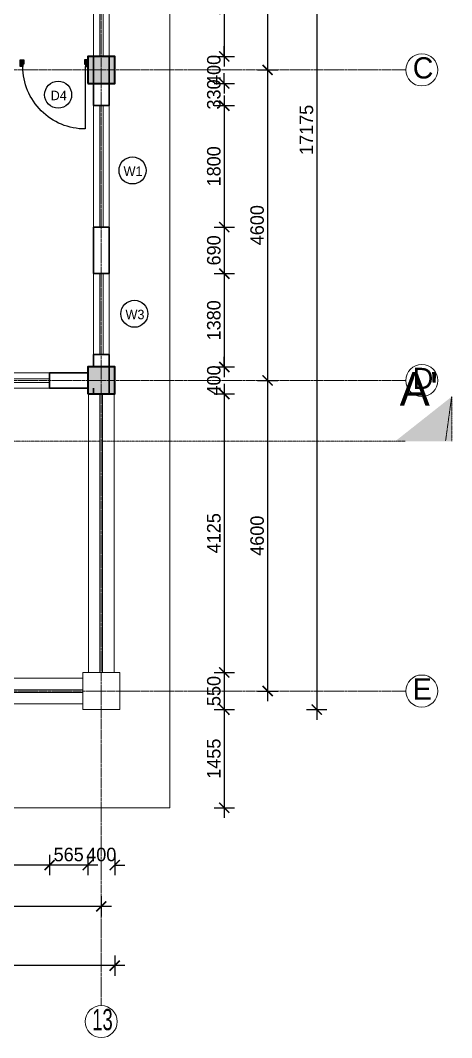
# Model space of a CAD drawing. Header units: inches. Extents: x -3071 to 2014935, y -37057 to 549694.
# Drawn here: x 1485749 to 1492143, y 292530 to 307599 of the extents above; entities that cross this region are included whole.
import ezdxf
from ezdxf.enums import TextEntityAlignment as Align

# ---------------------------------------------------------------- set-up
doc = ezdxf.new("R2010")
doc.units = ezdxf.units.IN
doc.header["$MEASUREMENT"] = 0
for name, pattern in [('ACAD_ISO08W100', [36, 24, -3, 6, -3]), ('DASHDOT2', [12.7, 6.35, -3.175, 0, -3.175]), ('DASHED', [0.75, 0.5, -0.25])]:
    doc.linetypes.add(name, pattern=pattern)
for name, color, linetype, lineweight in [('001-Archi- door window elevation', 92, 'Continuous', 25), ('001-Archi-Opening Tags', 14, 'Continuous', 25), ('002-Archi- Opening', 90, 'Continuous', 25), ('A .4 col', 5, 'Continuous', 40), ('A 0.13 dw', 3, 'Continuous', 13), ('A 0.13 IND DIM', 240, 'Continuous', 13), ('A 0.13 Text', 6, 'Continuous', 13), ('cen', 50, 'ACAD_ISO08W100', 5), ('DIM', 161, 'Continuous', 15), ('dotted line', 1, 'DASHED', 9), ('Grid Tag', 6, 'Continuous', 20), ('p1 walls stone outline', 4, 'Continuous', 30), ('section', 6, 'DASHDOT2', 20)]:
    doc.layers.add(name, color=color, linetype=linetype, lineweight=lineweight)
doc.styles.add('Archi 100', font='GOTHIC.TTF', dxfattribs={"height": 200})
doc.styles.add('CG', font='GOTHIC.TTF', dxfattribs={"height": 40})
doc.styles.get("Standard").update_dxf_attribs({"font": 'GOTHIC.TTF'})
doc.dimstyles.new('Archi 100', dxfattribs={"dimtxt": 200, "dimasz": 150, "dimexe": 150, "dimexo": 300, "dimgap": 50, "dimtad": 1, "dimdec": 0, "dimrnd": 5, "dimzin": 0, "dimdsep": 46, "dimtxsty": 'Archi 100', "dimblk": 'ARCHTICK', "dimcen": 0.09, "dimdle": 150, "dimclrd": 256, "dimclre": 256, "dimclrt": 256, "dimadec": 0, "dimazin": 0, "dimtfac": 1, "dimtdec": 0, "dimtix": 1, "dimtofl": 0, "dimtmove": 0, "dimatfit": 3, "dimfxl": 150, "dimfxlon": 1, "dimtolj": 1, "dimtzin": 0, "dimlwd": -1, "dimlwe": -1, "dimarcsym": 0})

# ---------------------------------------------------------------- blocks, each defined once
blk = doc.blocks.new('grid')
at = {"layer": 'Grid Tag', "linetype": 'Continuous', "ltscale": 30}
blk.add_circle((51, 48), 264, dxfattribs=at)
blk.add_attdef('GRID', (-143, -93), '', height=200)
blk = doc.blocks.new('W2')
at = {"layer": 'A 0.13 dw'}
for points in [[(143910, 195589), (143910, 195359), (142110, 195359), (142110, 195589)], [(142110, 195446), (143910, 195446), (143910, 195496), (142110, 195496)]]:
    blk.add_lwpolyline(points, close=True, dxfattribs=at)
blk = doc.blocks.new('vfrfrfef')
at = {"layer": 'A 0.13 dw'}
for points in [[(1185496, 370608), (1185496, 370378), (1184296, 370378), (1184296, 370608)], [(1184296, 370465), (1185496, 370465), (1185496, 370515), (1184296, 370515)]]:
    blk.add_lwpolyline(points, close=True, dxfattribs=at)
blk = doc.blocks.new('*U655')
at = {"ltscale": 100}
for points in [[(5, 50), (5, -50), (55, -50), (55, 15), (40, 15), (40, 50)], [(995, 50), (995, -50), (945, -50), (945, 15), (960, 15), (960, 50)]]:
    blk.add_hatch(color=256, dxfattribs=at).paths.add_polyline_path(points)
blk.add_lwpolyline([(43, 50), (43, 964, -0.414214), (957, 50)], format="xyb", dxfattribs=at)
for points in [[(5, 50), (5, -50), (55, -50), (55, 15), (40, 15), (40, 50)], [(995, 50), (995, -50), (945, -50), (945, 15), (960, 15), (960, 50)]]:
    blk.add_lwpolyline(points, close=True)
blk = doc.blocks.new('window tag')
blk.add_circle((0, 0), 200)
at = {"style": 'Archi 100', "flags": 1}
for tag, p in [('WIDTH', (15, 174.5)), ('HEIGHT', (-4.5, -348.5))]:
    blk.add_attdef(tag, p, '', height=200, dxfattribs=at)
at = {"style": 'Archi 100'}
blk.add_attdef('SYMBOL', text='', height=200, dxfattribs=at).set_placement((8, -10.5), align=Align.MIDDLE_CENTER)
blk = doc.blocks.new('_ArchTick')
at = {"color": 0, "linetype": 'ByBlock', "const_width": 0.15}
blk.add_lwpolyline([(-0.5, -0.5), (0.5, 0.5)], dxfattribs=at)
blk = doc.blocks.new('*D1996')
at = {"transparency": 16777216}
for p, q in [((1488773, 309015), (1488773, 306915)), ((1488623, 308865), (1488923, 308865)), ((1488623, 307065), (1488923, 307065))]:
    blk.add_line(p, q, dxfattribs=at)
at = {"layer": 'Defpoints', "color": 0, "transparency": 16777216}
for p in [(1487064, 308865), (1487149, 307065), (1488773, 307065)]:
    blk.add_point(p, dxfattribs=at)
at = {"transparency": 16777216, "xscale": 150, "yscale": 150, "zscale": 150}
for p, rotation in [((1488773, 308865), 90), ((1488773, 307065), 270)]:
    blk.add_blockref('_ArchTick', p, dxfattribs=dict(at, rotation=rotation))
at = {"transparency": 16777216, "insert": (1488618, 307965), "char_height": 200, "attachment_point": 5, "rotation": 90, "style": 'Archi 100'}
blk.add_mtext('\\A1;1800', dxfattribs=at)
blk = doc.blocks.new('*D1997')
at = {"transparency": 16777216}
for p, q in [((1488773, 307065), (1488773, 307215)), ((1488623, 307065), (1488923, 307065)), ((1488623, 306665), (1488923, 306665)), ((1488773, 306665), (1488773, 306515))]:
    blk.add_line(p, q, dxfattribs=at)
at = {"layer": 'Defpoints', "color": 0, "transparency": 16777216}
for p in [(1487149, 307065), (1487149, 306665), (1488773, 306665)]:
    blk.add_point(p, dxfattribs=at)
at = {"transparency": 16777216, "xscale": 150, "yscale": 150, "zscale": 150}
for p, rotation in [((1488773, 307065), 270), ((1488773, 306665), 90)]:
    blk.add_blockref('_ArchTick', p, dxfattribs=dict(at, rotation=rotation))
at = {"transparency": 16777216, "insert": (1488618, 306865), "char_height": 200, "attachment_point": 5, "rotation": 90, "style": 'Archi 100'}
blk.add_mtext('\\A1;400', dxfattribs=at)
blk = doc.blocks.new('*D1998')
at = {"transparency": 16777216}
for p, q in [((1488773, 306665), (1488773, 306815)), ((1488623, 306665), (1488923, 306665)), ((1488623, 306336), (1488923, 306336)), ((1488773, 306336), (1488773, 306186))]:
    blk.add_line(p, q, dxfattribs=at)
at = {"layer": 'Defpoints', "color": 0, "transparency": 16777216}
for p in [(1487149, 306665), (1487064, 306336), (1488773, 306336)]:
    blk.add_point(p, dxfattribs=at)
at = {"transparency": 16777216, "xscale": 150, "yscale": 150, "zscale": 150}
for p, rotation in [((1488773, 306665), 270), ((1488773, 306336), 90)]:
    blk.add_blockref('_ArchTick', p, dxfattribs=dict(at, rotation=rotation))
at = {"transparency": 16777216, "insert": (1488618, 306501), "char_height": 200, "attachment_point": 5, "rotation": 90, "style": 'Archi 100'}
blk.add_mtext('\\A1;330', dxfattribs=at)
blk = doc.blocks.new('*D1999')
at = {"transparency": 16777216}
for p, q in [((1488773, 306486), (1488773, 304387)), ((1488623, 306336), (1488923, 306336)), ((1488623, 304537), (1488923, 304537))]:
    blk.add_line(p, q, dxfattribs=at)
at = {"layer": 'Defpoints', "color": 0, "transparency": 16777216}
for p in [(1487064, 306336), (1487064, 304537), (1488773, 304537)]:
    blk.add_point(p, dxfattribs=at)
at = {"transparency": 16777216, "xscale": 150, "yscale": 150, "zscale": 150}
for p, rotation in [((1488773, 306336), 90), ((1488773, 304537), 270)]:
    blk.add_blockref('_ArchTick', p, dxfattribs=dict(at, rotation=rotation))
at = {"transparency": 16777216, "insert": (1488618, 305437), "char_height": 200, "attachment_point": 5, "rotation": 90, "style": 'Archi 100'}
blk.add_mtext('\\A1;1800', dxfattribs=at)
blk = doc.blocks.new('*D2000')
at = {"transparency": 16777216}
for p, q in [((1488773, 304687), (1488773, 303697)), ((1488623, 304537), (1488923, 304537)), ((1488623, 303847), (1488923, 303847))]:
    blk.add_line(p, q, dxfattribs=at)
at = {"layer": 'Defpoints', "color": 0, "transparency": 16777216}
for p in [(1487064, 304537), (1487064, 303847), (1488773, 303847)]:
    blk.add_point(p, dxfattribs=at)
at = {"transparency": 16777216, "xscale": 150, "yscale": 150, "zscale": 150}
for p, rotation in [((1488773, 304537), 90), ((1488773, 303847), 270)]:
    blk.add_blockref('_ArchTick', p, dxfattribs=dict(at, rotation=rotation))
at = {"transparency": 16777216, "insert": (1488618, 304192), "char_height": 200, "attachment_point": 5, "rotation": 90, "style": 'Archi 100'}
blk.add_mtext('\\A1;690', dxfattribs=at)
blk = doc.blocks.new('*D2001')
at = {"transparency": 16777216}
for p, q in [((1488773, 303997), (1488773, 302315)), ((1488623, 303847), (1488923, 303847)), ((1488623, 302465), (1488923, 302465))]:
    blk.add_line(p, q, dxfattribs=at)
at = {"layer": 'Defpoints', "color": 0, "transparency": 16777216}
for p in [(1487064, 303847), (1487149, 302465), (1488773, 302465)]:
    blk.add_point(p, dxfattribs=at)
at = {"transparency": 16777216, "xscale": 150, "yscale": 150, "zscale": 150}
for p, rotation in [((1488773, 303847), 90), ((1488773, 302465), 270)]:
    blk.add_blockref('_ArchTick', p, dxfattribs=dict(at, rotation=rotation))
at = {"transparency": 16777216, "insert": (1488618, 303156), "char_height": 200, "attachment_point": 5, "rotation": 90, "style": 'Archi 100'}
blk.add_mtext('\\A1;1380', dxfattribs=at)
blk = doc.blocks.new('*D2002')
at = {"transparency": 16777216}
for p, q in [((1488773, 302465), (1488773, 302615)), ((1488623, 302465), (1488923, 302465)), ((1488623, 302065), (1488923, 302065)), ((1488773, 302065), (1488773, 301915))]:
    blk.add_line(p, q, dxfattribs=at)
at = {"layer": 'Defpoints', "color": 0, "transparency": 16777216}
for p in [(1487149, 302465), (1487149, 302065), (1488773, 302065)]:
    blk.add_point(p, dxfattribs=at)
at = {"transparency": 16777216, "xscale": 150, "yscale": 150, "zscale": 150}
for p, rotation in [((1488773, 302465), 270), ((1488773, 302065), 90)]:
    blk.add_blockref('_ArchTick', p, dxfattribs=dict(at, rotation=rotation))
at = {"transparency": 16777216, "insert": (1488618, 302265), "char_height": 200, "attachment_point": 5, "rotation": 90, "style": 'Archi 100'}
blk.add_mtext('\\A1;400', dxfattribs=at)
blk = doc.blocks.new('*D2003')
at = {"transparency": 16777216}
for p, q in [((1488773, 302215), (1488773, 297790)), ((1488623, 302065), (1488923, 302065)), ((1488623, 297940), (1488923, 297940))]:
    blk.add_line(p, q, dxfattribs=at)
at = {"layer": 'Defpoints', "color": 0, "transparency": 16777216}
for p in [(1487149, 302065), (1487224, 297940), (1488773, 297940)]:
    blk.add_point(p, dxfattribs=at)
at = {"transparency": 16777216, "xscale": 150, "yscale": 150, "zscale": 150}
for p, rotation in [((1488773, 302065), 90), ((1488773, 297940), 270)]:
    blk.add_blockref('_ArchTick', p, dxfattribs=dict(at, rotation=rotation))
at = {"transparency": 16777216, "insert": (1488618, 300002), "char_height": 200, "attachment_point": 5, "rotation": 90, "style": 'Archi 100'}
blk.add_mtext('\\A1;4125', dxfattribs=at)
blk = doc.blocks.new('*D2004')
at = {"transparency": 16777216}
for p, q in [((1488773, 298090), (1488773, 297240)), ((1488623, 297940), (1488923, 297940)), ((1488623, 297390), (1488923, 297390))]:
    blk.add_line(p, q, dxfattribs=at)
at = {"layer": 'Defpoints', "color": 0, "transparency": 16777216}
for p in [(1487224, 297940), (1487224, 297390), (1488773, 297390)]:
    blk.add_point(p, dxfattribs=at)
at = {"transparency": 16777216, "xscale": 150, "yscale": 150, "zscale": 150}
for p, rotation in [((1488773, 297940), 90), ((1488773, 297390), 270)]:
    blk.add_blockref('_ArchTick', p, dxfattribs=dict(at, rotation=rotation))
at = {"transparency": 16777216, "insert": (1488618, 297665), "char_height": 200, "attachment_point": 5, "rotation": 90, "style": 'Archi 100'}
blk.add_mtext('\\A1;550', dxfattribs=at)
blk = doc.blocks.new('*D2005')
at = {"transparency": 16777216}
for p, q in [((1488773, 297540), (1488773, 295785)), ((1488623, 297390), (1488923, 297390)), ((1488623, 295935), (1488923, 295935))]:
    blk.add_line(p, q, dxfattribs=at)
at = {"layer": 'Defpoints', "color": 0, "transparency": 16777216}
for p in [(1487224, 297390), (1487964, 295935), (1488773, 295935)]:
    blk.add_point(p, dxfattribs=at)
at = {"transparency": 16777216, "xscale": 150, "yscale": 150, "zscale": 150}
for p, rotation in [((1488773, 297390), 90), ((1488773, 295935), 270)]:
    blk.add_blockref('_ArchTick', p, dxfattribs=dict(at, rotation=rotation))
at = {"transparency": 16777216, "insert": (1488618, 296662), "char_height": 200, "attachment_point": 5, "rotation": 90, "style": 'Archi 100'}
blk.add_mtext('\\A1;1455', dxfattribs=at)
blk = doc.blocks.new('*D2007')
at = {"transparency": 16777216}
for p, q in [((1489415, 309915), (1489415, 306715)), ((1489265, 309765), (1489565, 309765)), ((1489265, 306865), (1489565, 306865))]:
    blk.add_line(p, q, dxfattribs=at)
at = {"layer": 'Defpoints', "color": 0, "transparency": 16777216}
for p in [(1486949, 309765), (1486949, 306865), (1489415, 306865)]:
    blk.add_point(p, dxfattribs=at)
at = {"transparency": 16777216, "xscale": 150, "yscale": 150, "zscale": 150}
for p, rotation in [((1489415, 309765), 90), ((1489415, 306865), 270)]:
    blk.add_blockref('_ArchTick', p, dxfattribs=dict(at, rotation=rotation))
at = {"transparency": 16777216, "insert": (1489260, 308315), "char_height": 200, "attachment_point": 5, "rotation": 90, "style": 'Archi 100'}
blk.add_mtext('\\A1;2900', dxfattribs=at)
blk = doc.blocks.new('*D2008')
at = {"transparency": 16777216}
for p, q in [((1489415, 307015), (1489415, 302115)), ((1489265, 306865), (1489565, 306865)), ((1489265, 302265), (1489565, 302265))]:
    blk.add_line(p, q, dxfattribs=at)
at = {"layer": 'Defpoints', "color": 0, "transparency": 16777216}
for p in [(1486949, 306865), (1486949, 302265), (1489415, 302265)]:
    blk.add_point(p, dxfattribs=at)
at = {"transparency": 16777216, "xscale": 150, "yscale": 150, "zscale": 150}
for p, rotation in [((1489415, 306865), 90), ((1489415, 302265), 270)]:
    blk.add_blockref('_ArchTick', p, dxfattribs=dict(at, rotation=rotation))
at = {"transparency": 16777216, "insert": (1489260, 304565), "char_height": 200, "attachment_point": 5, "rotation": 90, "style": 'Archi 100'}
blk.add_mtext('\\A1;4600', dxfattribs=at)
blk = doc.blocks.new('*D2009')
at = {"transparency": 16777216}
for p, q in [((1489415, 302415), (1489415, 297515)), ((1489265, 302265), (1489565, 302265)), ((1489265, 297665), (1489565, 297665))]:
    blk.add_line(p, q, dxfattribs=at)
at = {"layer": 'Defpoints', "color": 0, "transparency": 16777216}
for p in [(1486949, 302265), (1486949, 297665), (1489415, 297665)]:
    blk.add_point(p, dxfattribs=at)
at = {"transparency": 16777216, "xscale": 150, "yscale": 150, "zscale": 150}
for p, rotation in [((1489415, 302265), 90), ((1489415, 297665), 270)]:
    blk.add_blockref('_ArchTick', p, dxfattribs=dict(at, rotation=rotation))
at = {"transparency": 16777216, "insert": (1489260, 299965), "char_height": 200, "attachment_point": 5, "rotation": 90, "style": 'Archi 100'}
blk.add_mtext('\\A1;4600', dxfattribs=at)
blk = doc.blocks.new('*D2010')
at = {"transparency": 16777216}
for p, q in [((1490143, 314715), (1490143, 297240)), ((1489993, 314565), (1490293, 314565)), ((1489993, 297390), (1490293, 297390))]:
    blk.add_line(p, q, dxfattribs=at)
at = {"layer": 'Defpoints', "color": 0, "transparency": 16777216}
for p in [(1487149, 314565), (1487224, 297390), (1490143, 297390)]:
    blk.add_point(p, dxfattribs=at)
at = {"transparency": 16777216, "xscale": 150, "yscale": 150, "zscale": 150}
for p, rotation in [((1490143, 314565), 90), ((1490143, 297390), 270)]:
    blk.add_blockref('_ArchTick', p, dxfattribs=dict(at, rotation=rotation))
at = {"transparency": 16777216, "insert": (1489991, 305977), "char_height": 200, "attachment_point": 5, "rotation": 90, "style": 'Archi 100'}
blk.add_mtext('\\A1;17175', dxfattribs=at)
blk = doc.blocks.new('*D2011')
at = {"transparency": 16777216}
for p, q in [((1486749, 295237), (1486749, 294937)), ((1487149, 295237), (1487149, 294937)), ((1486749, 295087), (1486599, 295087)), ((1487149, 295087), (1487299, 295087))]:
    blk.add_line(p, q, dxfattribs=at)
at = {"layer": 'Defpoints', "color": 0, "transparency": 16777216}
for p in [(1486749, 302065), (1487149, 302065), (1486749, 295087)]:
    blk.add_point(p, dxfattribs=at)
at = {"transparency": 16777216, "xscale": 150, "yscale": 150, "zscale": 150}
blk.add_blockref('_ArchTick', (1486749, 295087), dxfattribs=at)
at = {"transparency": 16777216, "xscale": 150, "yscale": 150, "zscale": 150, "rotation": 180}
blk.add_blockref('_ArchTick', (1487149, 295087), dxfattribs=at)
at = {"transparency": 16777216, "insert": (1486949, 295242), "char_height": 200, "attachment_point": 5, "style": 'Archi 100'}
blk.add_mtext('\\A1;400', dxfattribs=at)
blk = doc.blocks.new('*D2012')
at = {"transparency": 16777216}
for p, q in [((1486183, 295237), (1486183, 294937)), ((1486749, 295237), (1486749, 294937)), ((1486899, 295087), (1486033, 295087))]:
    blk.add_line(p, q, dxfattribs=at)
at = {"layer": 'Defpoints', "color": 0, "transparency": 16777216}
for p in [(1486183, 302150), (1486749, 302065), (1486183, 295087)]:
    blk.add_point(p, dxfattribs=at)
at = {"transparency": 16777216, "xscale": 150, "yscale": 150, "zscale": 150, "rotation": 180}
blk.add_blockref('_ArchTick', (1486183, 295087), dxfattribs=at)
at = {"transparency": 16777216, "xscale": 150, "yscale": 150, "zscale": 150}
blk.add_blockref('_ArchTick', (1486749, 295087), dxfattribs=at)
at = {"transparency": 16777216, "insert": (1486466, 295242), "char_height": 200, "attachment_point": 5, "style": 'Archi 100'}
blk.add_mtext('\\A1;565', dxfattribs=at)
blk = doc.blocks.new('*D2013')
at = {"transparency": 16777216}
for p, q in [((1484383, 295237), (1484383, 294937)), ((1486183, 295237), (1486183, 294937)), ((1486333, 295087), (1484233, 295087))]:
    blk.add_line(p, q, dxfattribs=at)
at = {"layer": 'Defpoints', "color": 0, "transparency": 16777216}
for p in [(1484383, 302150), (1486183, 302150), (1484383, 295087)]:
    blk.add_point(p, dxfattribs=at)
at = {"transparency": 16777216, "xscale": 150, "yscale": 150, "zscale": 150, "rotation": 180}
blk.add_blockref('_ArchTick', (1484383, 295087), dxfattribs=at)
at = {"transparency": 16777216, "xscale": 150, "yscale": 150, "zscale": 150}
blk.add_blockref('_ArchTick', (1486183, 295087), dxfattribs=at)
at = {"transparency": 16777216, "insert": (1485283, 295242), "char_height": 200, "attachment_point": 5, "style": 'Archi 100'}
blk.add_mtext('\\A1;1800', dxfattribs=at)
blk = doc.blocks.new('*D2040')
at = {"transparency": 16777216}
for p, q in [((1483349, 294624), (1483349, 294324)), ((1486949, 294624), (1486949, 294324)), ((1487099, 294474), (1483199, 294474))]:
    blk.add_line(p, q, dxfattribs=at)
at = {"layer": 'Defpoints', "color": 0, "transparency": 16777216}
for p in [(1483349, 297665), (1486949, 297665), (1483349, 294474)]:
    blk.add_point(p, dxfattribs=at)
at = {"transparency": 16777216, "xscale": 150, "yscale": 150, "zscale": 150, "rotation": 180}
blk.add_blockref('_ArchTick', (1483349, 294474), dxfattribs=at)
at = {"transparency": 16777216, "xscale": 150, "yscale": 150, "zscale": 150}
blk.add_blockref('_ArchTick', (1486949, 294474), dxfattribs=at)
at = {"transparency": 16777216, "insert": (1485149, 294629), "char_height": 200, "attachment_point": 5, "style": 'Archi 100'}
blk.add_mtext('\\A1;3600', dxfattribs=at)
blk = doc.blocks.new('*D2050')
at = {"transparency": 16777216}
for p, q in [((1448075, 293747), (1448075, 293447)), ((1487149, 293747), (1487149, 293447)), ((1487299, 293597), (1447925, 293597))]:
    blk.add_line(p, q, dxfattribs=at)
at = {"layer": 'Defpoints', "color": 0, "transparency": 16777216}
for p in [(1487149, 302065), (1448075, 300410), (1448075, 293597)]:
    blk.add_point(p, dxfattribs=at)
at = {"transparency": 16777216, "xscale": 150, "yscale": 150, "zscale": 150, "rotation": 180}
blk.add_blockref('_ArchTick', (1448075, 293597), dxfattribs=at)
at = {"transparency": 16777216, "xscale": 150, "yscale": 150, "zscale": 150}
blk.add_blockref('_ArchTick', (1487149, 293597), dxfattribs=at)
at = {"transparency": 16777216, "insert": (1467612, 293752), "char_height": 200, "attachment_point": 5, "style": 'Archi 100'}
blk.add_mtext('\\A1;39075', dxfattribs=at)

msp = doc.modelspace()

# ---------------------------------------------------------------- hatches: boundary and pattern name
at = {"layer": 'A .4 col', "linetype": 'Continuous'}
h = msp.add_hatch(color=256, dxfattribs=at)
h.dxf.hatch_style = 1
h.paths.add_polyline_path([(1486749.45, 306664.75), (1487149.45, 306664.75), (1487149.45, 307064.75), (1486749.45, 307064.75)])
h = msp.add_hatch(color=256, dxfattribs=at)
h.dxf.hatch_style = 1
h.paths.add_polyline_path([(1486749.45, 302064.76), (1487149.45, 302064.76), (1487149.45, 302464.76), (1486749.45, 302464.76)])
at = {"layer": 'section'}
msp.add_hatch(color=256, dxfattribs=at).paths.add_polyline_path([(1492142.88, 302024.53), (1491307.79, 301365.43), (1492142.88, 301365.43)])

# ---------------------------------------------------------------- linework, layer by layer
at = {"layer": 'A .4 col', "linetype": 'Continuous'}
for points in [[(1486749.45, 306664.75), (1487149.45, 306664.75), (1487149.45, 307064.75), (1486749.45, 307064.75)], [(1486749.45, 302064.76), (1487149.45, 302064.76), (1487149.45, 302464.76), (1486749.45, 302464.76)]]:
    msp.add_lwpolyline(points, close=True, dxfattribs=at)
at = {"layer": 'cen', "ltscale": 2}
for p, q in [((1486949.45, 318687.32), (1486949.45, 293010.11)), ((1491464.45, 306864.75), (1443784.45, 306864.75)), ((1491464.45, 302264.76), (1443784.45, 302264.76)), ((1491464.45, 297664.76), (1483624.45, 297664.76))]:
    msp.add_line(p, q, dxfattribs=at)
at = {"layer": 'DIM'}
for p, q in [((1486759.45, 302064.76), (1486759.45, 297939.76)), ((1487139.45, 302064.76), (1487139.45, 297939.76)), ((1486674.45, 297854.76), (1483624.45, 297854.76)), ((1486674.45, 297474.76), (1483624.45, 297474.76))]:
    msp.add_line(p, q, dxfattribs=at)
for points in [[(1486929.45, 297939.76), (1486969.45, 297939.76), (1486969.45, 302064.76), (1486929.45, 302064.76)], [(1486674.45, 297389.76), (1487224.45, 297389.76), (1487224.45, 297939.76), (1486674.45, 297939.76)]]:
    msp.add_lwpolyline(points, close=True, dxfattribs=at)
msp.add_lwpolyline([(1483624.45, 297644.76), (1486674.45, 297644.76), (1486674.45, 297684.76), (1483624.45, 297684.76)], dxfattribs=at)
at = {"layer": 'dotted line', "linetype": 'Continuous', "ltscale": 1000}
msp.add_lwpolyline([(1472749.45, 315380.53), (1487964.45, 315380.53), (1487964.45, 295934.72), (1466174.45, 295934.72), (1466174.45, 299309.77), (1446972.64, 299309.77), (1446972.64, 315379.76), (1467649.45, 315379.76)], dxfattribs=at)
at = {"layer": 'p1 walls stone outline'}
for p, q in [((1486834.45, 306336.5), (1486834.45, 307064.75)), ((1487064.45, 307064.75), (1487064.45, 306336.5)), ((1486834.45, 306336.5), (1487064.45, 306336.5)), ((1486834.45, 303847.05), (1486834.45, 304536.62)), ((1486834.45, 304536.62), (1487064.45, 304536.62)), ((1487064.45, 304536.62), (1487064.45, 303847.05)), ((1486834.45, 303847.05), (1487064.45, 303847.05)), ((1486834.45, 302464.76), (1486834.45, 302647.17)), ((1486834.45, 302647.17), (1487064.45, 302647.17)), ((1487064.45, 302647.17), (1487064.45, 302064.76)), ((1486749.45, 302379.75), (1486182.75, 302379.75)), ((1486183.26, 302379.76), (1486183.26, 302149.76)), ((1486183.26, 302379.76), (1486183.26, 302149.76)), ((1486749.45, 302149.76), (1486749.45, 302379.76)), ((1487149.45, 302379.75), (1487149.45, 302149.75)), ((1486749.45, 302149.76), (1486182.75, 302149.76)), ((1486834.45, 302149.52), (1486834.45, 302064.76)), ((1487064.45, 302149.52), (1487064.45, 302064.76)), ((1487064.45, 302064.76), (1486834.45, 302064.76))]:
    msp.add_line(p, q, dxfattribs=at)
at = {"layer": 'section'}
for p, q in [((1492142.88, 302024.53), (1492051.94, 301365.43)), ((1492142.88, 301365.43), (1492142.88, 302024.53)), ((1443458.77, 301365.43), (1491452.55, 301365.43))]:
    msp.add_line(p, q, dxfattribs=at)

# ---------------------------------------------------------------- block references
ref = msp.add_blockref('grid', (1491655.51, 306821.65), dxfattribs=dict(xscale=0.8987445155798923, yscale=0.8987445155798923, zscale=0.8987445155798923))
ref.add_attrib('GRID', 'C', (1491566.98, 306737.87), dxfattribs={"height": 314.56})
ref = msp.add_blockref('grid', (1491655.51, 302221.65), dxfattribs=dict(xscale=0.8987445155798923, yscale=0.8987445155798923, zscale=0.8987445155798923))
ref.add_attrib('GRID', 'D', (1491566.98, 302137.87), dxfattribs={"height": 314.56})
ref = msp.add_blockref('grid', (1491655.51, 297621.65), dxfattribs=dict(xscale=0.8987445155798923, yscale=0.8987445155798923, zscale=0.8987445155798923))
ref.add_attrib('GRID', 'E', (1491566.98, 297537.87), dxfattribs={"height": 314.56})
ref = msp.add_blockref('grid', (1486903.22, 292724.51), dxfattribs=dict(xscale=0.8987445155798923, yscale=0.8987445155798923, zscale=0.8987445155798923))
ref.add_attrib('GRID', '13', (1486814.69, 292640.72), dxfattribs={"height": 314.561, "width": 0.65})
at = {"layer": '001-Archi- door window elevation', "color": 2, "rotation": 90}
msp.add_blockref('vfrfrfef', (1857442.29, -881648.95), dxfattribs=at)
at = {"layer": '001-Archi-Opening Tags'}
ref = msp.add_blockref('window tag', (1486310.13, 306496.89), dxfattribs=at)
ref.add_attrib('SYMBOL', 'D4', dxfattribs={"layer": '0', "height": 140, "style": 'CG'}).set_placement((1486318.13, 306486.39), align=Align.MIDDLE_CENTER)
ref = msp.add_blockref('window tag', (1487412.27, 305375.11), dxfattribs=at)
ref.add_attrib('SYMBOL', 'W1', dxfattribs={"layer": '0', "height": 140, "style": 'CG'}).set_placement((1487420.27, 305364.61), align=Align.MIDDLE_CENTER)
ref = msp.add_blockref('window tag', (1487440.58, 303252.66), dxfattribs=at)
ref.add_attrib('SYMBOL', 'W3', dxfattribs={"layer": '0', "height": 140, "style": 'CG'}).set_placement((1487448.58, 303242.16), align=Align.MIDDLE_CENTER)
at = {"layer": '002-Archi- Opening', "xscale": 1.010101010106155, "yscale": 1.01010101010101, "zscale": 1.01010101010101, "rotation": 180}
msp.add_blockref('*U655', (1486754.5, 306963.74), dxfattribs=at)
at = {"layer": 'A 0.13 IND DIM', "rotation": 90}
for p in [(1682423.05, 164954.49), (1682423.05, 162426.35)]:
    msp.add_blockref('W2', p, dxfattribs=at)
at = {"layer": 'A 0.13 IND DIM'}
msp.add_blockref('W2', (1342272.6, 106791.16), dxfattribs=at)

# ---------------------------------------------------------------- texts
at = {"layer": 'A 0.13 Text', "linetype": 'Continuous', "insert": (1491659.36, 302141.36), "char_height": 500, "width": 2050.5885, "attachment_point": 5, "style": 'CG'}
msp.add_mtext("A'", dxfattribs=at)

# ---------------------------------------------------------------- dimensions: what is measured, and where the dimension line sits
dim = msp.add_linear_dim(base=(1490143.46, 297389.76), p1=(1487149.45, 314564.75), p2=(1487224.45, 297389.76), angle=90, dimstyle='Archi 100')
dim.commit()
dim.dimension.update_dxf_attribs({"geometry": '*D2010', "text_midpoint": (1489990.95, 305977.26)})
for base, p1, p2, picture, middle in [((1489414.8, 306864.75), (1486949.45, 309764.75), (1486949.45, 306864.75), '*D2007', (1489259.76, 308314.75)), ((1488772.66, 307064.75), (1487064.45, 308864.64), (1487149.45, 307064.75), '*D1996', (1488617.63, 307964.69)), ((1488772.66, 306664.75), (1487149.45, 307064.75), (1487149.45, 306664.75), '*D1997', (1488617.63, 306864.75)), ((1489414.8, 302264.76), (1486949.45, 306864.75), (1486949.45, 302264.76), '*D2008', (1489259.76, 304564.76)), ((1488772.66, 306336.5), (1487149.45, 306664.75), (1487064.45, 306336.5), '*D1998', (1488617.63, 306500.63)), ((1488772.66, 304536.62), (1487064.45, 306336.5), (1487064.45, 304536.62), '*D1999', (1488617.63, 305436.56)), ((1488772.66, 303847.05), (1487064.45, 304536.62), (1487064.45, 303847.05), '*D2000', (1488617.63, 304191.83)), ((1488772.66, 302464.76), (1487064.45, 303847.05), (1487149.45, 302464.76), '*D2001', (1488617.63, 303155.9)), ((1488772.66, 302064.76), (1487149.45, 302464.76), (1487149.45, 302064.76), '*D2002', (1488617.63, 302264.76)), ((1489414.8, 297664.76), (1486949.45, 302264.76), (1486949.45, 297664.76), '*D2009', (1489259.76, 299964.76)), ((1488772.66, 297939.76), (1487149.45, 302064.76), (1487224.45, 297939.76), '*D2003', (1488617.63, 300002.26)), ((1488772.66, 297389.76), (1487224.45, 297939.76), (1487224.45, 297389.76), '*D2004', (1488617.63, 297664.76)), ((1488772.66, 295934.72), (1487224.45, 297389.76), (1487964.45, 295934.72), '*D2005', (1488617.63, 296662.24))]:
    dim = msp.add_linear_dim(base=base, p1=p1, p2=p2, angle=90, dimstyle='Archi 100', override={"dimtmove": 1})
    dim.commit()
    dim.dimension.update_dxf_attribs({"geometry": picture, "text_midpoint": middle})
for base, p1, p2, picture, middle in [((1484382.86, 295086.85), (1486183.26, 302149.76), (1484382.86, 302149.76), '*D2013', (1485283.06, 295241.88)), ((1486183.26, 295086.85), (1486749.45, 302064.76), (1486183.26, 302149.76), '*D2012', (1486466.35, 295241.88))]:
    dim = msp.add_linear_dim(base=base, p1=p1, p2=p2, dimstyle='Archi 100', override={"dimtmove": 1})
    dim.commit()
    dim.dimension.update_dxf_attribs({"geometry": picture, "text_midpoint": middle})
for base, p1, p2, picture, middle in [((1448075.42, 293596.77), (1487149.45, 302064.76), (1448075.42, 300409.77), '*D2050', (1467612.43, 293751.8)), ((1486749.45, 295086.85), (1487149.45, 302064.76), (1486749.45, 302064.76), '*D2011', (1486949.45, 295241.88)), ((1483349.45, 294473.64), (1486949.45, 297664.76), (1483349.45, 297664.76), '*D2040', (1485149.45, 294628.67))]:
    dim = msp.add_linear_dim(base=base, p1=p1, p2=p2, dimstyle='Archi 100')
    dim.commit()
    dim.dimension.update_dxf_attribs({"geometry": picture, "text_midpoint": middle})

doc.saveas('drawing.dxf')
